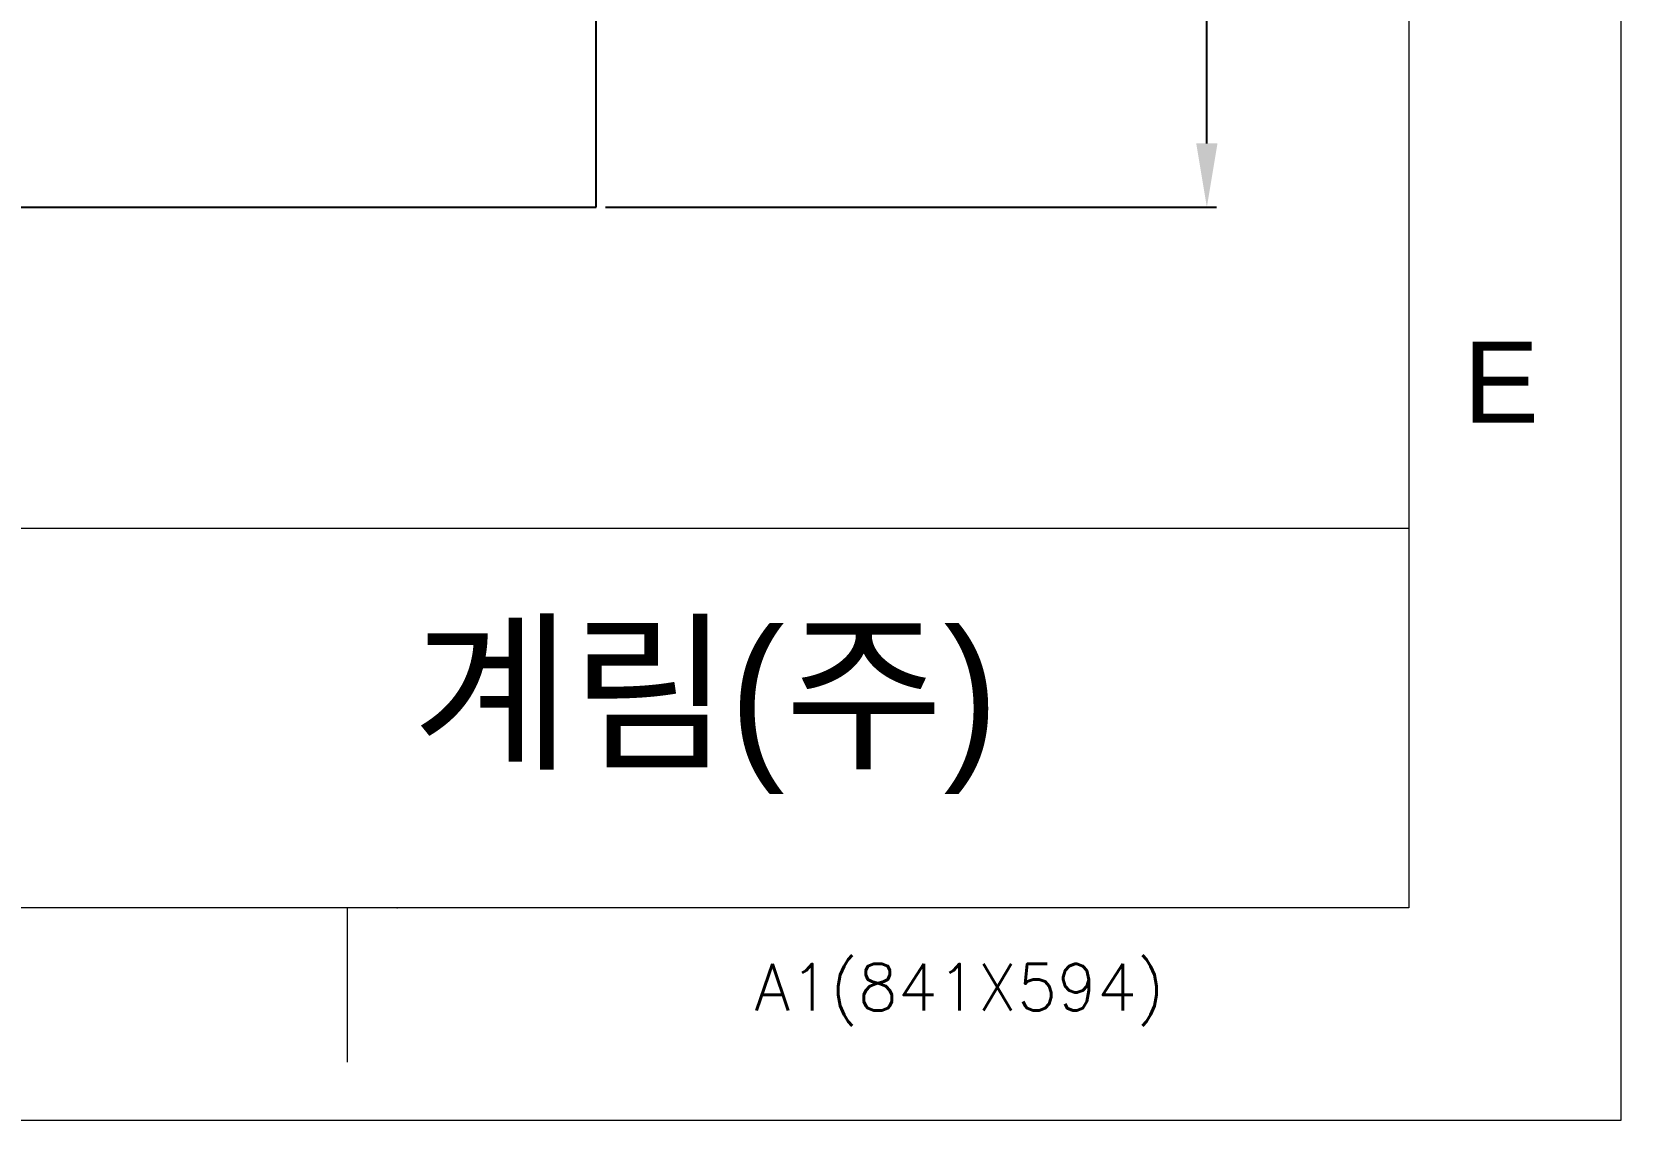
# Model space of a CAD drawing. Header units: millimetres. Extents: x 14071 to 14912, y -87 to 508.
# Drawn here: x 14762 to 14911.9, y -87 to 15.6 of the extents above; entities that cross this region are included whole.
import ezdxf

# ---------------------------------------------------------------- set-up
doc = ezdxf.new("R2010")
doc.units = ezdxf.units.MM
doc.linetypes.add('CENTERX2', pattern=[101.6, 63.5, -12.7, 12.7, -12.7])
doc.layers.add('DIM', color=3, linetype='Continuous', lineweight=9)
doc.layers.add('FORM', color=7, linetype='Continuous', lineweight=13)
doc.layers.add('TEXT', color=2, linetype='Continuous')
doc.layers.add('벽', color=2, linetype='Continuous')
doc.styles.add('ROMANS', font='romans')
doc.styles.get("Standard").update_dxf_attribs({"font": 'arial.ttf'})
doc.dimstyles.new('겸용-샤워욕조용1', dxfattribs={"dimscale": 0.6, "dimtxt": 10, "dimasz": 10, "dimexe": 1.5, "dimexo": 1.5, "dimgap": 1, "dimtad": 0, "dimtih": 1, "dimtoh": 1, "dimdec": 1, "dimdsep": 46, "dimtxsty": 'Standard', "dimcen": 2.5, "dimclrd": 5, "dimclre": 5, "dimclrt": 5, "dimadec": 1, "dimazin": 2, "dimtfac": 1, "dimtdec": 1, "dimtmove": 0, "dimatfit": 3, "dimfxl": 1.25, "dimarcsym": 0})

# ---------------------------------------------------------------- blocks, each defined once
blk = doc.blocks.new('*D10')
at = {"layer": 'Defpoints', "color": 0, "transparency": 16777216}
for p in [(14772.19, 270.25), (14558.66, -0.91), (14567.36, -0.91)]:
    blk.add_point(p, dxfattribs=at)
at = {"layer": 'DIM', "color": 5, "lineweight": -2, "transparency": 16777216}
for p, q in [((14771.29, 270.25), (14557.76, 270.25)), ((14558.66, 264.25), (14558.66, 139.2)), ((14558.66, 5.09), (14558.66, 130.14)), ((14566.46, -0.91), (14557.76, -0.91))]:
    blk.add_line(p, q, dxfattribs=at)
at = {"layer": 'DIM', "color": 5, "transparency": 16777216}
for points in [[(14557.66, 264.25), (14559.66, 264.25), (14558.66, 270.25)], [(14557.66, 5.09), (14559.66, 5.09), (14558.66, -0.91)]]:
    blk.add_solid(points, dxfattribs=at)
at = {"layer": 'DIM', "color": 5, "transparency": 16777216, "insert": (14558.66, 134.67), "char_height": 6, "attachment_point": 5}
blk.add_mtext('(1600)', dxfattribs=at)
blk = doc.blocks.new('*D11')
at = {"layer": 'Defpoints', "color": 0, "transparency": 16777216}
for p in [(14872.62, 82.5), (14815.26, -0.91), (14872.85, -0.91)]:
    blk.add_point(p, dxfattribs=at)
at = {"layer": 'DIM', "color": 5, "lineweight": -2, "transparency": 16777216}
for p, q in [((14873.52, 82.5), (14873.75, 82.5)), ((14872.85, 76.5), (14872.85, 45.33)), ((14872.85, 5.09), (14872.85, 36.26)), ((14816.16, -0.91), (14873.75, -0.91))]:
    blk.add_line(p, q, dxfattribs=at)
at = {"layer": 'DIM', "color": 5, "transparency": 16777216}
for points in [[(14871.85, 76.5), (14873.85, 76.5), (14872.85, 82.5)], [(14871.85, 5.09), (14873.85, 5.09), (14872.85, -0.91)]]:
    blk.add_solid(points, dxfattribs=at)
at = {"layer": 'DIM', "color": 5, "transparency": 16777216, "insert": (14872.85, 40.79), "char_height": 6, "attachment_point": 5}
blk.add_mtext('(400)', dxfattribs=at)

msp = doc.modelspace()

# ---------------------------------------------------------------- linework, layer by layer
at = {"layer": 'FORM', "color": 7, "linetype": 'Continuous'}
for p, q in [((14911.92, -86.96), (14911.92, 507.74)), ((14891.9, 487.72), (14891.9, -66.94)), ((14891.9, -66.94), (14090.94, -66.94)), ((14791.78, -66.94), (14791.78, -81.49)), ((14070.92, -86.96), (14911.92, -86.96))]:
    msp.add_line(p, q, dxfattribs=at)
at = {"layer": 'FORM'}
msp.add_line((14247.08, -31.18), (14891.9, -31.18), dxfattribs=at)
msp.add_point((14796.49, -66.94), dxfattribs=at)
at = {"layer": '벽'}
for p, q in [((14815.26, -0.91), (14815.26, 448.64)), ((14150.55, -0.91), (14815.26, -0.91))]:
    msp.add_line(p, q, dxfattribs=at)

# ---------------------------------------------------------------- texts
at = {"layer": 'FORM', "insert": (14900.6, -17.42), "char_height": 7.63, "attachment_point": 5}
msp.add_mtext_dynamic_manual_height_columns('E', width=10.0119, gutter_width=12.51, heights=[0], dxfattribs=at)
at = {"layer": 'TEXT', "style": 'ROMANS'}
msp.add_text('A1(841X594)', height=4.3802, dxfattribs=at).set_placement((14830.19, -76.61))
at = {"layer": 'TEXT', "linetype": 'CENTERX2', "insert": (14825.57, -48.48), "char_height": 11.9189, "attachment_point": 5}
msp.add_mtext_dynamic_manual_height_columns('{\\fHYGothic-Medium|b0|i0|c129|p18;계림(주)}', width=143.0272, gutter_width=29.8, heights=[0], dxfattribs=at)

# ---------------------------------------------------------------- dimensions: what is measured, and where the dimension line sits
at = {"layer": 'DIM', "color": 1}
for base, p1, p2, text, picture, middle in [((14558.66, -0.91), (14772.19, 270.25), (14567.36, -0.91), '(1600)', '*D10', (14558.66, 134.67)), ((14872.85, -0.91), (14872.62, 82.5), (14815.26, -0.91), '(400)', '*D11', (14872.85, 40.79))]:
    dim = msp.add_linear_dim(base=base, p1=p1, p2=p2, angle=90, text=text, dimstyle='겸용-샤워욕조용1', dxfattribs=at)
    dim.commit()
    dim.dimension.update_dxf_attribs({"geometry": picture, "text_midpoint": middle})

doc.saveas('drawing.dxf')
